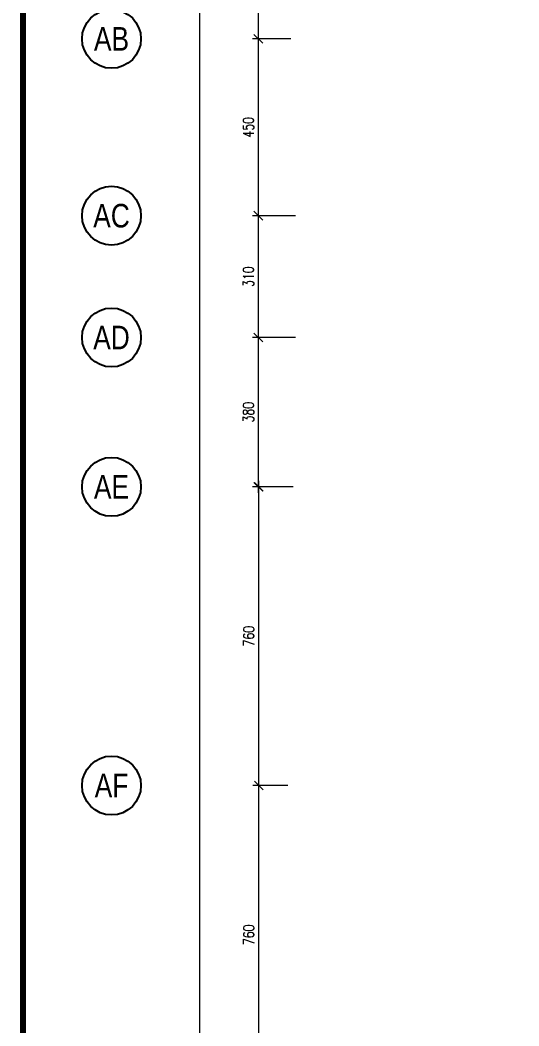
# Model space of a CAD drawing. Extents: x 278386 to 404536, y 8015 to 97114.
# Drawn here: x 282811 to 295514, y 54619 to 80211 of the extents above; entities that cross this region are included whole.
import ezdxf
from ezdxf.enums import TextEntityAlignment as Align

# ---------------------------------------------------------------- set-up
doc = ezdxf.new("R2010")
doc.units = 0
doc.header["$LTSCALE"] = 2
doc.header["$MEASUREMENT"] = 0
doc.layers.get('0').update_dxf_attribs({"color": 1})
doc.layers.add('1-BLOCK-A_FLOOR PLAN$0$AXDIM', color=1, linetype='Continuous', lineweight=13)
for name, color, linetype in [('1-BLOCK-A_FLOOR PLAN$0$AXIS-NOS', 1, 'Continuous'), ('1-BLOCK-A_FLOOR PLAN$0$TITLE', 1, 'Continuous'), ('ext', 93, 'Continuous'), ('TITLE-A$0$-ABC', 1, 'Continuous')]:
    doc.layers.add(name, color=color, linetype=linetype)
doc.styles.add('1-BLOCK-A_FLOOR PLAN$0$ARIAL', font='arial.ttf', dxfattribs={"width": 0.8})
doc.styles.add('1-BLOCK-A_FLOOR PLAN$0$DIMTEXT', font='romans.shx', dxfattribs={"width": 0.75})
doc.styles.add('1-BLOCK-A_FLOOR PLAN$0$TITLE', font='arial.ttf')

# ---------------------------------------------------------------- blocks, each defined once
blk = doc.blocks.new('1-BLOCK-A_FLOOR PLAN$0$GRID')
at = {"layer": '1-BLOCK-A_FLOOR PLAN$0$AXIS-NOS', "linetype": 'Continuous'}
blk.add_circle((0, 0), 5, dxfattribs=at)
at = {"layer": '1-BLOCK-A_FLOOR PLAN$0$AXIS-NOS', "linetype": 'Continuous', "style": '1-BLOCK-A_FLOOR PLAN$0$ARIAL', "width": 0.8}
blk.add_attdef('GRID', text='', height=4, dxfattribs=at).set_placement((0, 0), align=Align.MIDDLE)
blk = doc.blocks.new('1-BLOCK-A_FLOOR PLAN$0$_Oblique')
at = {"color": 0, "linetype": 'ByBlock', "lineweight": -2}
blk.add_line((-0.5, -0.5), (0.5, 0.5), dxfattribs=at)
blk = doc.blocks.new('1-BLOCK-A_FLOOR PLAN', base_point=(138.43, 17.087))
at = {"layer": '1-BLOCK-A_FLOOR PLAN$0$AXDIM', "color": 8}
for p, q in [((23.462, 21.75), (23.462, 90.45)), ((24.953, 86.35), (24.953, 90.45)), ((24.953, 81.85), (24.953, 86.65)), ((25.781, 86.5), (24.803, 86.5)), ((25.781, 86.5), (24.803, 86.5)), ((25.894, 82), (24.803, 82)), ((25.894, 82), (24.803, 82)), ((24.953, 78.75), (24.953, 82.15)), ((25.846, 78.9), (24.803, 78.9)), ((25.894, 78.9), (24.803, 78.9)), ((24.953, 74.95), (24.953, 79.05)), ((24.962, 67.35), (24.962, 75.25)), ((25.838, 75.1), (24.803, 75.1)), ((25.838, 75.1), (24.812, 75.1)), ((24.962, 59.75), (24.962, 67.65)), ((25.705, 67.5), (24.812, 67.5)), ((25.705, 67.5), (24.812, 67.5))]:
    blk.add_line(p, q, dxfattribs=at)
at = {"layer": '1-BLOCK-A_FLOOR PLAN$0$AXDIM', "color": 8, "xscale": 0.225, "yscale": 0.225, "zscale": 0.225}
for p, rotation in [((24.953, 86.5), 90), ((24.953, 86.5), 270), ((24.953, 82), 270), ((24.953, 82), 90), ((24.953, 78.9), 90), ((24.953, 78.9), 270), ((24.953, 75.1), 270), ((24.962, 75.1), 90), ((24.962, 67.5), 90), ((24.962, 67.5), 270)]:
    blk.add_blockref('1-BLOCK-A_FLOOR PLAN$0$_Oblique', p, dxfattribs=dict(at, rotation=rotation))
at = {"layer": '1-BLOCK-A_FLOOR PLAN$0$AXIS-NOS', "color": 8, "linetype": 'Continuous'}
ref = blk.add_blockref('1-BLOCK-A_FLOOR PLAN$0$GRID', (21.212, 86.5), dxfattribs=dict(at, xscale=0.1499999999999995, yscale=0.1499999999999995, zscale=0.1499999999999995))
ref.add_attrib('GRID', 'AB', dxfattribs={"layer": '1-BLOCK-A_FLOOR PLAN$0$TITLE', "color": 0, "height": 0.6, "style": '1-BLOCK-A_FLOOR PLAN$0$TITLE', "width": 0.8}).set_placement((21.212, 86.5), align=Align.MIDDLE)
at = {"layer": '1-BLOCK-A_FLOOR PLAN$0$AXIS-NOS', "color": 8}
ref = blk.add_blockref('1-BLOCK-A_FLOOR PLAN$0$GRID', (21.212, 82), dxfattribs=dict(at, xscale=0.1499999999999995, yscale=0.1499999999999995, zscale=0.1499999999999995))
ref.add_attrib('GRID', 'AC', dxfattribs={"layer": '1-BLOCK-A_FLOOR PLAN$0$TITLE', "color": 0, "height": 0.6, "style": '1-BLOCK-A_FLOOR PLAN$0$TITLE', "width": 0.8}).set_placement((21.212, 82), align=Align.MIDDLE)
ref = blk.add_blockref('1-BLOCK-A_FLOOR PLAN$0$GRID', (21.212, 78.9), dxfattribs=dict(at, xscale=0.1499999999999995, yscale=0.1499999999999995, zscale=0.1499999999999995))
ref.add_attrib('GRID', 'AD', dxfattribs={"layer": '1-BLOCK-A_FLOOR PLAN$0$TITLE', "color": 0, "height": 0.6, "style": '1-BLOCK-A_FLOOR PLAN$0$TITLE', "width": 0.8}).set_placement((21.212, 78.9), align=Align.MIDDLE)
ref = blk.add_blockref('1-BLOCK-A_FLOOR PLAN$0$GRID', (21.212, 75.1), dxfattribs=dict(at, xscale=0.1499999999999995, yscale=0.1499999999999995, zscale=0.1499999999999995))
ref.add_attrib('GRID', 'AE', dxfattribs={"layer": '1-BLOCK-A_FLOOR PLAN$0$TITLE', "color": 0, "height": 0.6, "style": '1-BLOCK-A_FLOOR PLAN$0$TITLE', "width": 0.8}).set_placement((21.212, 75.1), align=Align.MIDDLE)
ref = blk.add_blockref('1-BLOCK-A_FLOOR PLAN$0$GRID', (21.212, 67.5), dxfattribs=dict(at, xscale=0.1499999999999995, yscale=0.1499999999999995, zscale=0.1499999999999995))
ref.add_attrib('GRID', 'AF', dxfattribs={"layer": '1-BLOCK-A_FLOOR PLAN$0$TITLE', "color": 0, "height": 0.6, "style": '1-BLOCK-A_FLOOR PLAN$0$TITLE', "width": 0.8}).set_placement((21.212, 67.5), align=Align.MIDDLE)
at = {"layer": '1-BLOCK-A_FLOOR PLAN$0$AXDIM', "color": 8, "char_height": 0.27, "attachment_point": 5, "rotation": 90, "style": '1-BLOCK-A_FLOOR PLAN$0$DIMTEXT'}
for s, insert in [('\\A1;450', (24.698, 84.25)), ('\\A1;310', (24.698, 80.45)), ('\\A1;380', (24.698, 77)), ('\\A1;760', (24.707, 71.3)), ('\\A1;760', (24.707, 63.7))]:
    blk.add_mtext(s, dxfattribs=dict(at, insert=insert))
blk = doc.blocks.new('A$C51B27907')
blk.add_blockref('1-BLOCK-A_FLOOR PLAN', (123.971, 2.307))

msp = doc.modelspace()

# ---------------------------------------------------------------- linework, layer by layer
at = {"layer": 'TITLE-A$0$-ABC', "color": 3, "const_width": 150}
msp.add_lwpolyline([(282886, 94397), (402286, 94397), (402286, 10295), (282886, 10295)], close=True, dxfattribs=at)

# ---------------------------------------------------------------- block references
at = {"layer": 'ext', "linetype": 'Continuous', "xscale": 1000, "yscale": 1000, "zscale": 1000}
msp.add_blockref('A$C51B27907', (278386, 8015), dxfattribs=at)

doc.saveas('drawing.dxf')
